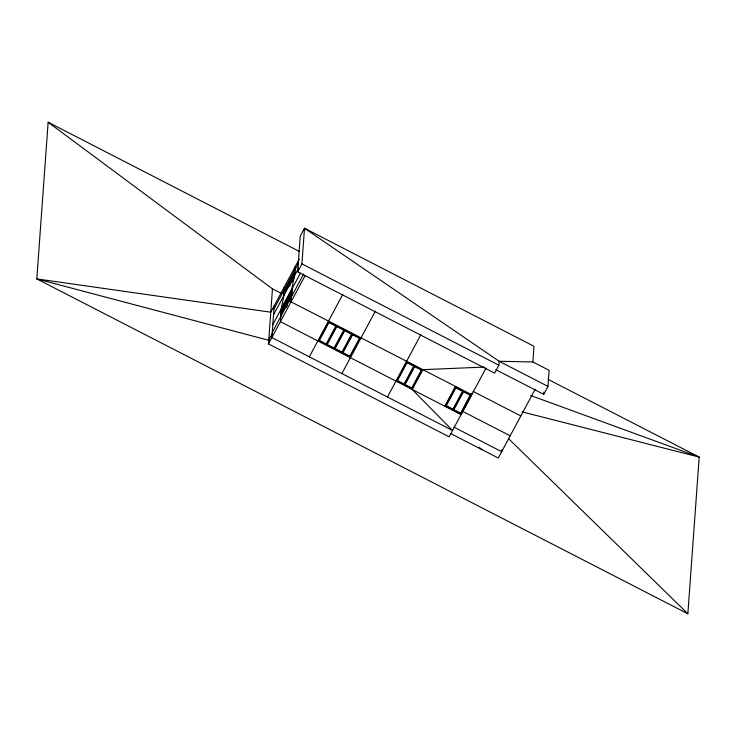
<?xml version="1.0" encoding="UTF-8"?>
<svg xmlns="http://www.w3.org/2000/svg" width="736" height="736" viewBox="0 0 736 736"><rect width="100%" height="100%" fill="white"/><g stroke="black" fill="none" stroke-linecap="round" stroke-linejoin="round"><path stroke-width="1.1" d="M299.57 251.556L48.144 122.231L36.8 278.907L687.856 613.769L699.2 457.093L547.934 379.288M486.082 367.972L449.153 436.834L268.484 343.914L272.467 288.88L48.144 122.231M274.188 305.836L271.888 337.566L452.557 430.486L412.243 389.5L411.783 387.927M284.4 286.782L283.746 295.798L281.345 308.743L280.407 321.687L461.076 414.607L461.601 413.42L461.113 413.172M282.182 310.178L281.695 309.93L281.318 312.184L282.044 312.082L281.557 311.834L280.775 316.581M284.501 295.449L284.013 295.2L284.666 289.202L283.746 295.798M295.044 266.938L294.391 275.954L291.714 289.496L291.41 297.694L291.042 295.789L291.796 295.44L291.042 295.789M288.595 301.41L291.796 295.44L291.06 295.55L291.447 293.296L291.934 293.544L290.067 297.132M291.934 293.544L291.198 293.646L291.585 291.392L281.695 309.93M281.345 308.743L291.714 289.496L291.336 291.75L291.824 291.999L289.147 296.985M291.98 288.898L291.042 301.843L471.712 394.763L470.736 395.232L471.463 395.122L461.334 414.018L461.472 412.178M294.814 270.075L294.391 276.92L294.014 275.025L294.768 274.684L294.014 275.025M292.9 278.263L294.768 274.684L294.032 274.786L294.152 273.148L294.906 272.798M294.658 273.157L294.17 272.909L294.556 270.673M297.666 271.832L301.916 263.893L304.502 228.252L499.146 361.275L498.861 365.185L494.61 373.124L297.666 271.832L300.242 236.192L304.502 228.252L533.996 346.288L532.864 361.956L549.139 370.328L547.98 386.391L543.72 394.321L495.908 369.73M350.391 357.687L350.161 356.96L318.596 340.602M319.35 340.382L326.232 344.043L326.48 344.779L327.235 344.558L334.126 348.1L334.374 348.836L335.128 348.625L342.019 352.167L342.268 352.894L343.022 352.682L349.913 356.224L350.161 356.96L360.3 337.944M326.241 343.924L335.855 325.984M326.49 344.66L336.619 325.772M344.512 329.829L343.74 330.16L336.858 326.618L336.61 325.882L335.846 326.103L328.964 322.561L328.725 321.706M327.244 344.439L336.867 326.499M328.974 322.442L319.341 340.501L317.842 340.943M334.135 347.981L343.749 330.041M334.383 348.717L344.503 329.949L344.752 330.685L351.633 334.227L352.406 333.886M335.138 348.505L344.761 330.565M342.028 352.047L351.642 334.107M342.277 352.783L352.397 334.006L352.645 334.742L359.527 338.284L361.036 337.842M343.031 352.562L352.654 334.622M349.922 356.104L359.536 338.164M422.151 369.757L412.013 388.774L396.722 380.779M397.468 380.558L404.128 384.109L404.358 384.836L405.104 384.606L411.774 388.038L421.406 369.987M404.138 383.99L413.752 366.05M404.368 384.716L414.497 365.829M405.113 384.496L414.736 366.556M396.713 380.898L406.852 361.891M407.082 362.618L397.458 380.678L395.968 381.128M445.547 405.895L460.837 413.88L470.966 394.993L455.676 387.007M446.292 405.674L452.962 409.225L453.192 409.952L453.937 409.722L460.607 413.154L461.076 414.607L461.233 412.454M452.962 409.106L462.585 391.166M453.201 409.832L463.33 390.936M453.946 409.602L463.56 391.662M455.915 387.734L446.283 405.794L444.792 406.235L455.437 386.391L455.906 387.854L462.576 391.285L463.321 391.055L463.551 391.782L470.23 395.214L471.712 394.763L471.252 394.119M460.589 414.359L461.104 414.221M460.616 413.043L470.24 395.103M471.224 394.514L471.721 394.652M471.463 395.122L471.353 393.64M501.823 449.632L501.676 451.683L453.864 427.092M543.72 394.321L543.876 392.187M281.805 312.432L281.575 311.586M471.334 393.88L471.601 393.282M299.267 259.063L270.784 312.193L36.8 278.907L268.916 340.345M273.958 308.973L298.512 263.184M290.775 278.87L291.842 276.883M292.91 274.896L293.977 272.909M284.289 291.438L294.17 272.909M291.456 279.137L292.523 277.141M291.171 279.763L293.305 275.779M284.151 293.324L294.032 274.786M290.784 282.017L291.852 280.02M292.919 278.024L294.52 275.034M289.975 283.627L291.833 280.26M273.534 314.842L298.614 268.079M292.247 280.904L293.848 277.914M289.303 286.506L290.37 284.519M291.438 282.523L294.63 276.561M272.826 324.622L300.49 273.019M288.475 296.7L291.143 291.732M281.446 310.288L291.585 291.392M287.804 299.598L288.871 297.611M288.595 298.218L289.671 296.231M287.132 302.496L288.199 300.5M288.475 299.874L291.686 293.894M281.18 314.088L291.06 295.55M287.804 302.772L288.871 300.785M289.947 298.788L291.014 296.792M285.651 307.004L286.718 305.008M272.265 332.451L303.655 273.912M289.276 301.686L290.343 299.69M268.769 339.995L272.173 333.647M286.322 307.289L287.39 305.302M290.058 300.325L291.125 298.338M268.484 343.914L304.879 276.046M309.332 356.822L342.847 294.308M318.587 340.722L328.716 321.825L328.477 321.098M341.881 373.566L375.397 311.052M387.458 396.998L420.974 334.494M412.243 389.5L422.887 369.656L484.334 367.08M535.192 389.169L498.272 458.031L450.46 433.44M294.391 275.954L293.894 276.662M291.419 296.737L290.922 297.445M291.198 293.646L281.557 311.834M422.887 369.656L421.397 370.098L414.727 366.666L414.488 365.939L413.752 366.169L407.072 362.738L406.612 361.284M532.864 361.956L499.146 361.275L547.98 386.391M522.293 411.902L699.2 457.093L530.711 395.508M458.712 388.599L455.667 387.118L445.538 406.014L448.583 407.496M301.916 263.893L498.861 365.185M294.29 271.262L294.777 271.52M294.152 273.148L294.639 273.396M291.456 290.094L291.944 290.343M291.318 291.99L291.806 292.238M291.18 293.894L291.668 294.142M284.547 290.849L285.044 291.097M473.018 391.368L520.83 415.96M272.467 288.88L281.603 293.581M328.716 321.825L360.29 338.063M406.842 362.011L422.142 369.877M282.201 309.939L281.833 308.034L281.042 315.983L281.529 316.232M462.374 411.222L510.186 435.804M460.598 414.239L461.086 414.497M479.338 447.506L481.988 449.659M508.521 438.647L687.856 613.769"/></g></svg>
